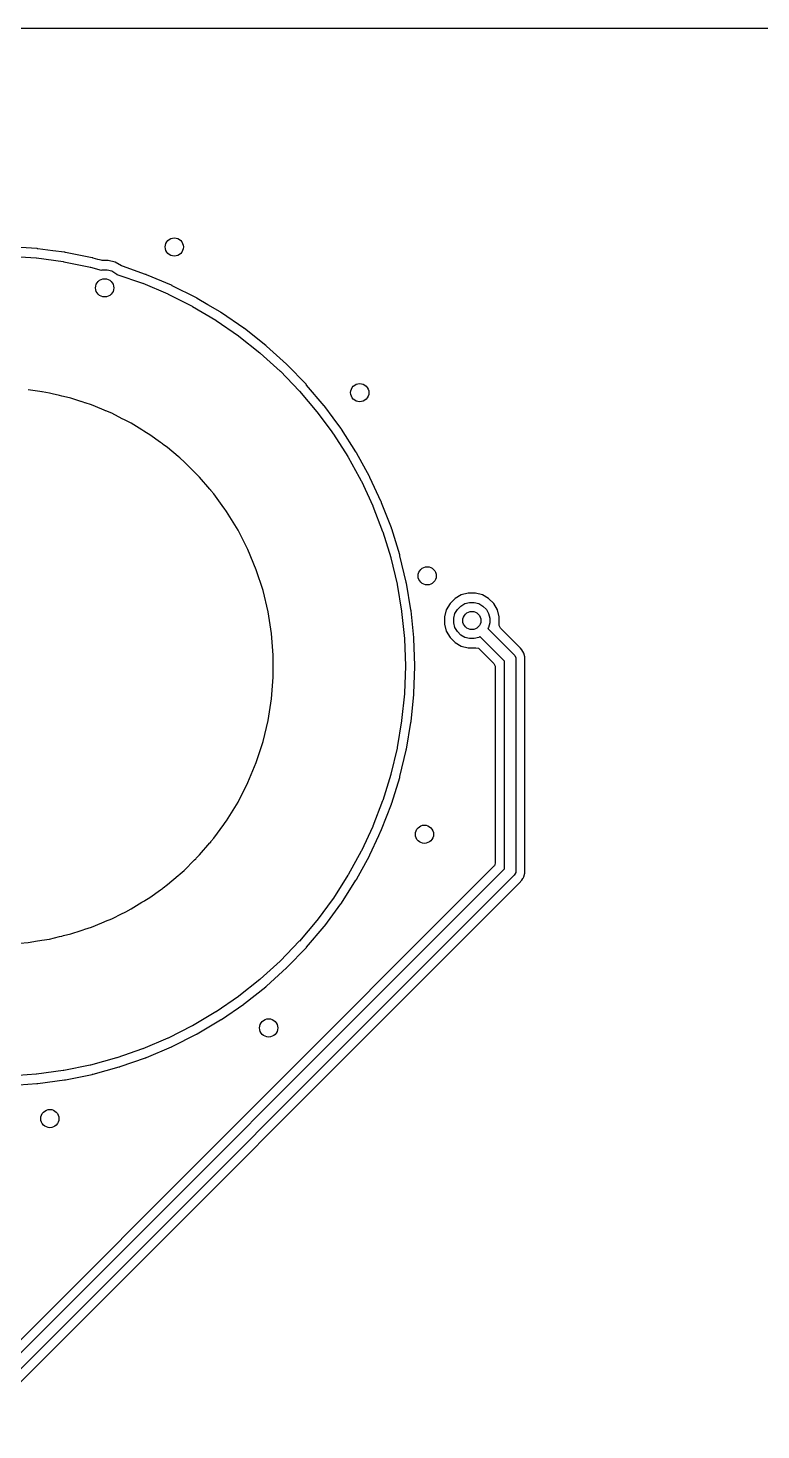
# Model space of a CAD drawing. Extents: x 0.79 to 7.64, y -5.35 to -0.98.
# Drawn here: x 5.737 to 6.37, y -2.195 to -0.984 of the extents above; entities that cross this region are included whole.
import ezdxf

# ---------------------------------------------------------------- set-up
doc = ezdxf.new("R2010")
doc.units = 0
doc.header["$MEASUREMENT"] = 0
doc.layers.add('BLACK', color=7, linetype='CONTINUOUS')

msp = doc.modelspace()

# ---------------------------------------------------------------- linework, layer by layer
at = {"layer": 'BLACK', "linetype": 'CONTINUOUS'}
for p, q in [((4.8898, -0.9843), (7.4408, -0.9843)), ((5.7445, -1.1748), (5.7212, -1.1732)), ((5.7207, -1.1813), (5.744, -1.1829)), ((5.744, -1.1829), (5.7443, -1.1829)), ((5.7443, -1.1829), (5.7674, -1.186)), ((5.7448, -1.1748), (5.7445, -1.1748)), ((5.7451, -1.1749), (5.7448, -1.1748)), ((5.7453, -1.1749), (5.7451, -1.1749)), ((5.7454, -1.1749), (5.7453, -1.1749)), ((5.7584, -1.1766), (5.7454, -1.1749)), ((5.7685, -1.178), (5.7584, -1.1766)), ((5.7674, -1.186), (5.7678, -1.1861)), ((5.7678, -1.1861), (5.7896, -1.1905)), ((5.7688, -1.178), (5.7685, -1.178)), ((5.7691, -1.1781), (5.7688, -1.178)), ((5.7688, -1.178), (5.7688, -1.178)), ((5.7688, -1.178), (5.7688, -1.178)), ((5.7694, -1.1781), (5.7691, -1.1781)), ((5.7923, -1.1828), (5.7694, -1.1781)), ((5.7694, -1.1781), (5.7694, -1.1781)), ((5.7694, -1.1781), (5.7694, -1.1781)), ((5.7925, -1.1829), (5.7923, -1.1828)), ((5.7928, -1.1829), (5.7925, -1.1829)), ((5.7925, -1.1829), (5.7925, -1.1829)), ((5.7925, -1.1829), (5.7925, -1.1829)), ((5.7931, -1.183), (5.7928, -1.1829)), ((5.7928, -1.1829), (5.7928, -1.1829)), ((5.7973, -1.1841), (5.7931, -1.183)), ((5.8, -1.1849), (5.7973, -1.1841)), ((5.801, -1.185), (5.8, -1.1849)), ((5.8063, -1.185), (5.801, -1.185)), ((5.8123, -1.1866), (5.8063, -1.185)), ((5.8063, -1.185), (5.8063, -1.185)), ((5.8177, -1.1897), (5.8123, -1.1866)), ((5.7896, -1.1905), (5.7906, -1.1907)), ((5.7906, -1.1907), (5.791, -1.1908)), ((5.791, -1.1908), (5.8001, -1.1933)), ((5.8001, -1.1933), (5.8011, -1.193)), ((5.8011, -1.193), (5.8052, -1.193)), ((5.8052, -1.193), (5.8092, -1.1941)), ((5.8092, -1.1941), (5.8127, -1.1962)), ((5.8127, -1.1962), (5.8136, -1.197)), ((5.8136, -1.197), (5.8138, -1.1971)), ((5.8138, -1.1971), (5.8359, -1.2047)), ((5.8178, -1.1898), (5.8177, -1.1897)), ((5.8177, -1.1897), (5.8177, -1.1897)), ((5.8185, -1.1901), (5.8178, -1.1898)), ((5.8385, -1.1971), (5.8185, -1.1901)), ((5.8388, -1.1972), (5.8385, -1.1971)), ((5.8391, -1.1973), (5.8388, -1.1972)), ((5.8393, -1.1974), (5.8391, -1.1973)), ((5.8608, -1.2065), (5.8393, -1.1974)), ((5.8359, -1.2047), (5.8362, -1.2048)), ((5.8362, -1.2048), (5.8577, -1.214)), ((5.8611, -1.2066), (5.8608, -1.2065)), ((5.8614, -1.2068), (5.8611, -1.2066)), ((5.8616, -1.2069), (5.8614, -1.2068)), ((5.8824, -1.2174), (5.8616, -1.2069)), ((5.8577, -1.214), (5.858, -1.2141)), ((5.858, -1.2141), (5.8788, -1.2246)), ((5.8827, -1.2175), (5.8824, -1.2174)), ((5.883, -1.2177), (5.8827, -1.2175)), ((5.8832, -1.2178), (5.883, -1.2177)), ((5.8924, -1.2233), (5.8832, -1.2178)), ((5.8788, -1.2246), (5.8791, -1.2248)), ((5.8791, -1.2248), (5.8992, -1.2367)), ((5.9029, -1.2295), (5.8924, -1.2233)), ((5.9033, -1.2297), (5.9029, -1.2295)), ((5.9035, -1.2299), (5.9033, -1.2297)), ((5.9038, -1.23), (5.9035, -1.2299)), ((5.904, -1.2302), (5.9038, -1.23)), ((5.9038, -1.23), (5.9038, -1.23)), ((5.9233, -1.2434), (5.904, -1.2302)), ((5.8992, -1.2367), (5.8995, -1.2369)), ((5.8995, -1.2369), (5.9187, -1.2501)), ((5.9235, -1.2435), (5.9233, -1.2434)), ((5.9235, -1.2436), (5.9235, -1.2435)), ((5.9238, -1.2438), (5.9235, -1.2436)), ((5.924, -1.2439), (5.9238, -1.2438)), ((5.9238, -1.2438), (5.9238, -1.2438)), ((5.9423, -1.2584), (5.924, -1.2439)), ((5.924, -1.2439), (5.924, -1.2439)), ((5.9187, -1.2501), (5.919, -1.2503)), ((5.919, -1.2503), (5.9373, -1.2647)), ((5.9425, -1.2586), (5.9423, -1.2584)), ((5.9423, -1.2584), (5.9423, -1.2584)), ((5.9428, -1.2588), (5.9425, -1.2586)), ((5.943, -1.259), (5.9428, -1.2588)), ((5.9428, -1.2588), (5.9428, -1.2588)), ((5.9603, -1.2746), (5.943, -1.259)), ((5.943, -1.259), (5.943, -1.259)), ((5.943, -1.259), (5.943, -1.259)), ((5.9373, -1.2647), (5.9375, -1.265)), ((5.9375, -1.265), (5.9549, -1.2806)), ((5.9549, -1.2806), (5.9551, -1.2808)), ((5.9551, -1.2808), (5.9713, -1.2976)), ((5.9605, -1.2748), (5.9603, -1.2746)), ((5.9603, -1.2746), (5.9603, -1.2746)), ((5.9603, -1.2746), (5.9603, -1.2746)), ((5.9607, -1.275), (5.9605, -1.2748)), ((5.9605, -1.2748), (5.9605, -1.2748)), ((5.9609, -1.2752), (5.9607, -1.275)), ((5.9772, -1.292), (5.9609, -1.2752)), ((5.9609, -1.2752), (5.9609, -1.2752)), ((5.9609, -1.2752), (5.9609, -1.2752)), ((5.9773, -1.2922), (5.9772, -1.292)), ((5.9772, -1.292), (5.9772, -1.292)), ((5.9776, -1.2925), (5.9773, -1.2922)), ((5.9777, -1.2927), (5.9776, -1.2925)), ((5.9776, -1.2925), (5.9776, -1.2925)), ((5.9928, -1.3105), (5.9777, -1.2927)), ((5.745, -1.298), (5.7369, -1.2967)), ((5.7369, -1.2967), (5.7369, -1.2967)), ((5.7451, -1.298), (5.745, -1.298)), ((5.745, -1.298), (5.745, -1.298)), ((5.7472, -1.2983), (5.7451, -1.298)), ((5.7489, -1.2986), (5.7472, -1.2983)), ((5.749, -1.2986), (5.7489, -1.2986)), ((5.7556, -1.2997), (5.749, -1.2986)), ((5.7578, -1.3002), (5.7556, -1.2997)), ((5.7556, -1.2997), (5.7556, -1.2997)), ((5.764, -1.3017), (5.7578, -1.3002)), ((5.7641, -1.3017), (5.764, -1.3017)), ((5.764, -1.3017), (5.764, -1.3017)), ((5.7662, -1.3022), (5.7641, -1.3017)), ((5.7677, -1.3026), (5.7662, -1.3022)), ((5.7739, -1.3041), (5.7677, -1.3026)), ((5.7826, -1.3069), (5.7739, -1.3041)), ((5.7739, -1.3041), (5.7739, -1.3041)), ((5.7739, -1.3041), (5.7739, -1.3041)), ((5.7827, -1.3069), (5.7826, -1.3069)), ((5.7826, -1.3069), (5.7826, -1.3069)), ((5.7847, -1.3075), (5.7827, -1.3069)), ((5.7861, -1.3081), (5.7847, -1.3075)), ((5.9713, -1.2976), (5.9716, -1.2979)), ((5.9716, -1.2979), (5.9866, -1.3157)), ((5.7862, -1.3081), (5.7861, -1.3081)), ((5.7919, -1.3099), (5.7862, -1.3081)), ((5.7862, -1.3081), (5.7862, -1.3081)), ((5.8007, -1.3136), (5.7919, -1.3099)), ((5.7919, -1.3099), (5.7919, -1.3099)), ((5.8008, -1.3136), (5.8007, -1.3136)), ((5.8007, -1.3136), (5.8007, -1.3136)), ((5.8028, -1.3144), (5.8008, -1.3136)), ((5.804, -1.315), (5.8028, -1.3144)), ((5.8041, -1.315), (5.804, -1.315)), ((5.8093, -1.3171), (5.8041, -1.315)), ((5.8041, -1.315), (5.8041, -1.315)), ((5.8184, -1.3218), (5.8093, -1.3171)), ((5.8093, -1.3171), (5.8093, -1.3171)), ((5.9866, -1.3157), (5.9868, -1.316)), ((5.9868, -1.316), (5.9994, -1.333)), ((5.9929, -1.3106), (5.9928, -1.3105)), ((5.993, -1.3107), (5.9929, -1.3106)), ((5.9932, -1.311), (5.993, -1.3107)), ((5.9934, -1.3112), (5.9932, -1.311)), ((6.0007, -1.3211), (5.9934, -1.3112)), ((5.8203, -1.3227), (5.8184, -1.3218)), ((5.8213, -1.3233), (5.8203, -1.3227)), ((5.8214, -1.3233), (5.8213, -1.3233)), ((5.8261, -1.3257), (5.8214, -1.3233)), ((5.8352, -1.3313), (5.8261, -1.3257)), ((5.8261, -1.3257), (5.8261, -1.3257)), ((5.8261, -1.3257), (5.8261, -1.3257)), ((5.8261, -1.3257), (5.8261, -1.3257)), ((5.8353, -1.3313), (5.8352, -1.3313)), ((5.8371, -1.3324), (5.8353, -1.3313)), ((6.0072, -1.33), (6.0007, -1.3211)), ((6.0074, -1.3302), (6.0072, -1.33)), ((6.0075, -1.3304), (6.0074, -1.3302)), ((6.0075, -1.3305), (6.0075, -1.3304)), ((6.0076, -1.3305), (6.0075, -1.3305)), ((6.0077, -1.3307), (6.0076, -1.3305)), ((6.0203, -1.3504), (6.0077, -1.3307)), ((5.8379, -1.3329), (5.8371, -1.3324)), ((5.838, -1.333), (5.8379, -1.3329)), ((5.8422, -1.3356), (5.838, -1.333)), ((5.8514, -1.3422), (5.8422, -1.3356)), ((5.8422, -1.3356), (5.8422, -1.3356)), ((5.8422, -1.3356), (5.8422, -1.3356)), ((5.8514, -1.3423), (5.8514, -1.3422)), ((5.8514, -1.3422), (5.8514, -1.3422)), ((5.853, -1.3434), (5.8514, -1.3423)), ((5.8536, -1.3439), (5.853, -1.3434)), ((5.8537, -1.344), (5.8536, -1.3439)), ((5.8575, -1.3467), (5.8537, -1.344)), ((5.9994, -1.333), (6.0007, -1.3348)), ((6.0007, -1.3348), (6.0009, -1.335)), ((6.0009, -1.335), (6.0133, -1.3545)), ((5.8666, -1.3545), (5.8575, -1.3467)), ((5.8575, -1.3467), (5.8575, -1.3467)), ((5.8575, -1.3467), (5.8575, -1.3467)), ((5.868, -1.3556), (5.8666, -1.3545)), ((5.8666, -1.3545), (5.8666, -1.3545)), ((5.8666, -1.3545), (5.8666, -1.3545)), ((5.8685, -1.3561), (5.868, -1.3556)), ((5.8686, -1.3561), (5.8685, -1.3561)), ((5.8716, -1.3587), (5.8686, -1.3561)), ((6.0133, -1.3545), (6.0134, -1.3547)), ((6.0134, -1.3547), (6.0136, -1.355)), ((6.0136, -1.355), (6.0231, -1.3723)), ((6.0204, -1.3506), (6.0203, -1.3504)), ((6.0203, -1.3504), (6.0203, -1.3504)), ((6.0206, -1.3509), (6.0204, -1.3506)), ((6.0207, -1.3511), (6.0206, -1.3509)), ((6.0319, -1.3716), (6.0207, -1.3511)), ((5.8718, -1.3589), (5.8716, -1.3587)), ((5.8809, -1.368), (5.8718, -1.3589)), ((5.8718, -1.3589), (5.8718, -1.3589)), ((5.8819, -1.369), (5.8809, -1.368)), ((5.8823, -1.3694), (5.8819, -1.369)), ((5.8852, -1.3723), (5.8823, -1.3694)), ((5.8941, -1.3827), (5.8852, -1.3723)), ((6.0231, -1.3723), (6.0248, -1.3755)), ((6.0248, -1.3755), (6.025, -1.3758)), ((6.025, -1.3758), (6.0348, -1.397)), ((6.032, -1.3718), (6.0319, -1.3716)), ((6.0321, -1.3718), (6.032, -1.3718)), ((6.0322, -1.3721), (6.0321, -1.3718)), ((6.0323, -1.3724), (6.0322, -1.3721)), ((6.0421, -1.3936), (6.0323, -1.3724)), ((5.8948, -1.3835), (5.8941, -1.3827)), ((5.8949, -1.3837), (5.8948, -1.3835)), ((5.895, -1.3838), (5.8949, -1.3837)), ((5.8974, -1.3866), (5.895, -1.3838)), ((5.9061, -1.3986), (5.8974, -1.3866)), ((5.9064, -1.399), (5.9061, -1.3986)), ((5.9065, -1.3991), (5.9064, -1.399)), ((5.9085, -1.4019), (5.9065, -1.3991)), ((5.9184, -1.418), (5.9085, -1.4019)), ((5.9085, -1.4019), (5.9085, -1.4019)), ((5.9085, -1.4019), (5.9085, -1.4019)), ((6.0348, -1.397), (6.0349, -1.3973)), ((6.0349, -1.3973), (6.0433, -1.4191)), ((6.0423, -1.3938), (6.0421, -1.3936)), ((6.0421, -1.3936), (6.0421, -1.3936)), ((6.0424, -1.3941), (6.0423, -1.3938)), ((6.0425, -1.3944), (6.0424, -1.3941)), ((6.0509, -1.4161), (6.0425, -1.3944)), ((6.0509, -1.4163), (6.0509, -1.4161)), ((6.051, -1.4164), (6.0509, -1.4163)), ((6.0511, -1.4167), (6.051, -1.4164)), ((6.0512, -1.417), (6.0511, -1.4167)), ((6.0511, -1.4167), (6.0511, -1.4167)), ((6.0511, -1.4167), (6.0511, -1.4167)), ((5.9269, -1.4348), (5.9184, -1.418)), ((5.9184, -1.418), (5.9184, -1.418)), ((5.9184, -1.418), (5.9184, -1.418)), ((5.9184, -1.418), (5.9184, -1.418)), ((6.0433, -1.4191), (6.0434, -1.4194)), ((6.0434, -1.4194), (6.0504, -1.4417)), ((6.0581, -1.4393), (6.0512, -1.417)), ((5.9342, -1.4522), (5.9269, -1.4348)), ((6.0582, -1.4395), (6.0581, -1.4393)), ((6.0582, -1.4398), (6.0582, -1.4395)), ((6.0583, -1.4401), (6.0582, -1.4398)), ((6.0637, -1.4628), (6.0583, -1.4401)), ((6.0583, -1.4401), (6.0583, -1.4401)), ((6.0583, -1.4401), (6.0583, -1.4401)), ((5.94, -1.4702), (5.9342, -1.4522)), ((6.0504, -1.4417), (6.0504, -1.442)), ((6.0504, -1.442), (6.0559, -1.4647)), ((6.0559, -1.4647), (6.0559, -1.465)), ((6.0559, -1.465), (6.0598, -1.488)), ((6.0638, -1.4631), (6.0637, -1.4628)), ((6.0638, -1.4634), (6.0638, -1.4631)), ((6.0639, -1.4637), (6.0638, -1.4634)), ((6.0678, -1.4867), (6.0639, -1.4637)), ((5.9444, -1.4885), (5.94, -1.4702)), ((6.106, -1.4771), (6.1016, -1.4815)), ((6.1113, -1.474), (6.106, -1.4771)), ((6.1174, -1.4724), (6.1113, -1.474)), ((6.1236, -1.4724), (6.1174, -1.4724)), ((6.1296, -1.474), (6.1236, -1.4724)), ((6.135, -1.4771), (6.1296, -1.474)), ((6.1394, -1.4815), (6.135, -1.4771)), ((5.9474, -1.5072), (5.9444, -1.4885)), ((6.0598, -1.488), (6.0598, -1.4884)), ((6.0598, -1.4884), (6.0622, -1.5116)), ((6.0678, -1.487), (6.0678, -1.4867)), ((6.0679, -1.4873), (6.0678, -1.487)), ((6.0679, -1.4876), (6.0679, -1.4873)), ((6.0702, -1.5108), (6.0679, -1.4876)), ((6.0984, -1.4869), (6.0968, -1.493)), ((6.1016, -1.4815), (6.0984, -1.4869)), ((6.1059, -1.49), (6.108, -1.4865)), ((6.108, -1.4865), (6.1109, -1.4836)), ((6.1109, -1.4836), (6.1144, -1.4815)), ((6.1144, -1.4815), (6.1184, -1.4804)), ((6.1184, -1.4804), (6.1225, -1.4804)), ((6.1225, -1.4804), (6.1265, -1.4815)), ((6.1265, -1.4815), (6.1301, -1.4836)), ((6.1301, -1.4836), (6.133, -1.4865)), ((6.133, -1.4865), (6.135, -1.49)), ((6.1425, -1.4869), (6.1394, -1.4815)), ((6.1441, -1.493), (6.1425, -1.4869)), ((6.0968, -1.493), (6.0968, -1.4992)), ((6.0968, -1.4992), (6.0984, -1.5052)), ((6.1049, -1.494), (6.1059, -1.49)), ((6.1049, -1.4981), (6.1049, -1.494)), ((6.1059, -1.5021), (6.1049, -1.4981)), ((6.135, -1.49), (6.1361, -1.494)), ((6.1361, -1.4981), (6.135, -1.5021)), ((6.1361, -1.494), (6.1361, -1.4981)), ((6.1441, -1.4992), (6.1441, -1.493)), ((6.1441, -1.493), (6.1441, -1.493)), ((6.1441, -1.4994), (6.1441, -1.4992)), ((6.1441, -1.5005), (6.1441, -1.4994)), ((6.1452, -1.5027), (6.1441, -1.5005)), ((5.9488, -1.526), (5.9474, -1.5072)), ((6.0622, -1.5116), (6.0622, -1.5119)), ((6.0622, -1.5119), (6.063, -1.5353)), ((6.0703, -1.5111), (6.0702, -1.5108)), ((6.0703, -1.5114), (6.0703, -1.5111)), ((6.0703, -1.5117), (6.0703, -1.5114)), ((6.0711, -1.535), (6.0703, -1.5117)), ((6.0984, -1.5052), (6.1016, -1.5106)), ((6.1016, -1.5106), (6.106, -1.515)), ((6.108, -1.5056), (6.1059, -1.5021)), ((6.1109, -1.5086), (6.108, -1.5056)), ((6.1144, -1.5106), (6.1109, -1.5086)), ((6.1184, -1.5117), (6.1144, -1.5106)), ((6.1225, -1.5117), (6.1184, -1.5117)), ((6.1265, -1.5106), (6.1225, -1.5117)), ((6.1275, -1.51), (6.1265, -1.5106)), ((6.1486, -1.5312), (6.1275, -1.51)), ((6.135, -1.5021), (6.1344, -1.5031)), ((6.1344, -1.5031), (6.157, -1.5257)), ((6.1614, -1.5189), (6.1452, -1.5027)), ((6.106, -1.515), (6.1113, -1.5181)), ((6.1113, -1.5181), (6.1174, -1.5197)), ((6.1174, -1.5197), (6.1174, -1.5197)), ((6.1174, -1.5197), (6.1236, -1.5197)), ((6.1236, -1.5197), (6.1236, -1.5197)), ((6.1236, -1.5197), (6.1236, -1.5197)), ((6.1236, -1.5197), (6.1238, -1.5197)), ((6.1238, -1.5197), (6.1262, -1.5201)), ((6.1262, -1.5201), (6.1271, -1.5208)), ((6.1271, -1.5208), (6.1396, -1.5333)), ((6.157, -1.5257), (6.1576, -1.5264)), ((6.1626, -1.5201), (6.1614, -1.5189)), ((6.1614, -1.5189), (6.1614, -1.5189)), ((6.1638, -1.5213), (6.1626, -1.5201)), ((6.1655, -1.5242), (6.1638, -1.5213)), ((6.1664, -1.5274), (6.1655, -1.5242)), ((5.9488, -1.5449), (5.9488, -1.526)), ((6.063, -1.5356), (6.0622, -1.5589)), ((6.063, -1.5353), (6.063, -1.5356)), ((6.0703, -1.5592), (6.0711, -1.5359)), ((6.0711, -1.5353), (6.0711, -1.535)), ((6.0711, -1.5356), (6.0711, -1.5353)), ((6.0711, -1.5359), (6.0711, -1.5356)), ((6.1396, -1.5333), (6.1407, -1.5354)), ((6.1407, -1.5354), (6.1407, -1.5361)), ((6.1407, -1.5361), (6.1407, -1.7057)), ((6.1486, -1.7106), (6.1486, -1.5312)), ((6.1576, -1.5264), (6.1576, -1.5264)), ((6.1576, -1.5264), (6.1584, -1.5282)), ((6.1584, -1.5282), (6.1585, -1.5291)), ((6.1585, -1.5291), (6.1585, -1.7126)), ((6.1664, -1.7107), (6.1664, -1.5274)), ((6.1664, -1.5274), (6.1664, -1.5274)), ((5.9474, -1.5637), (5.9488, -1.5449)), ((6.0622, -1.5593), (6.0598, -1.5825)), ((6.0622, -1.5589), (6.0622, -1.5593)), ((6.0679, -1.5833), (6.0702, -1.5601)), ((6.0702, -1.5601), (6.0703, -1.5598)), ((6.0703, -1.5595), (6.0703, -1.5592)), ((6.0703, -1.5598), (6.0703, -1.5595)), ((5.9444, -1.5823), (5.9474, -1.5637)), ((5.94, -1.6007), (5.9444, -1.5823)), ((6.0598, -1.5828), (6.0559, -1.6058)), ((6.0598, -1.5825), (6.0598, -1.5828)), ((6.0639, -1.6072), (6.0678, -1.5842)), ((6.0678, -1.5839), (6.0679, -1.5836)), ((6.0678, -1.5842), (6.0678, -1.5839)), ((6.0679, -1.5836), (6.0679, -1.5833)), ((5.9342, -1.6186), (5.94, -1.6007)), ((6.0559, -1.6062), (6.0504, -1.6289)), ((6.0559, -1.6058), (6.0559, -1.6062)), ((6.0583, -1.6308), (6.0637, -1.608)), ((6.0637, -1.608), (6.0638, -1.6078)), ((6.0638, -1.6075), (6.0639, -1.6072)), ((6.0638, -1.6078), (6.0638, -1.6075)), ((5.9269, -1.6361), (5.9342, -1.6186)), ((6.0504, -1.6292), (6.0434, -1.6515)), ((6.0504, -1.6289), (6.0504, -1.6292)), ((6.0512, -1.6539), (6.0581, -1.6316)), ((6.0581, -1.6316), (6.0582, -1.6313)), ((6.0582, -1.631), (6.0583, -1.6308)), ((6.0582, -1.6313), (6.0582, -1.631)), ((5.9184, -1.6529), (5.9269, -1.6361)), ((5.9085, -1.669), (5.9184, -1.6529)), ((6.0433, -1.6518), (6.0349, -1.6736)), ((6.0425, -1.6765), (6.0509, -1.6547)), ((6.0434, -1.6515), (6.0433, -1.6518)), ((6.0509, -1.6546), (6.051, -1.6545)), ((6.0509, -1.6547), (6.0509, -1.6546)), ((6.0509, -1.6547), (6.0509, -1.6547)), ((6.0509, -1.6547), (6.0509, -1.6547)), ((6.051, -1.6545), (6.0511, -1.6542)), ((6.0511, -1.6542), (6.0512, -1.6539)), ((5.9065, -1.6718), (5.9085, -1.669)), ((5.8974, -1.6842), (5.9061, -1.6723)), ((5.9061, -1.6723), (5.9064, -1.6719)), ((5.9064, -1.6719), (5.9065, -1.6718)), ((6.0348, -1.6739), (6.025, -1.6951)), ((6.0323, -1.6985), (6.04, -1.6819)), ((6.0349, -1.6736), (6.0348, -1.6739)), ((6.04, -1.6819), (6.0421, -1.6773)), ((6.0421, -1.6773), (6.0423, -1.6771)), ((6.0421, -1.6773), (6.0421, -1.6773)), ((6.0423, -1.6771), (6.0424, -1.6768)), ((6.0424, -1.6768), (6.0425, -1.6765)), ((5.8852, -1.6986), (5.8941, -1.6882)), ((5.8941, -1.6882), (5.8948, -1.6874)), ((5.8948, -1.6874), (5.8949, -1.6871)), ((5.8949, -1.6871), (5.8974, -1.6842)), ((6.0248, -1.6954), (6.0136, -1.7159)), ((6.025, -1.6951), (6.0248, -1.6954)), ((5.8718, -1.7119), (5.8809, -1.7029)), ((5.8809, -1.7029), (5.8819, -1.7019)), ((5.8819, -1.7019), (5.8823, -1.7015)), ((5.8823, -1.7015), (5.8852, -1.6986)), ((6.0207, -1.7198), (6.0319, -1.6993)), ((6.0319, -1.6993), (6.0321, -1.699)), ((6.0321, -1.699), (6.0322, -1.6987)), ((6.0322, -1.6987), (6.0323, -1.6985)), ((6.1407, -1.7057), (6.14, -1.708)), ((6.1396, -1.7084), (5.6769, -2.1711)), ((5.6791, -2.1801), (6.1486, -1.7106)), ((6.157, -1.7161), (5.6846, -2.1885)), ((5.8575, -1.7242), (5.8666, -1.7164)), ((5.8666, -1.7164), (5.868, -1.7153)), ((5.868, -1.7153), (5.8685, -1.7148)), ((5.8685, -1.7148), (5.8718, -1.7119)), ((6.0134, -1.7161), (6.0009, -1.7358)), ((6.0136, -1.7159), (6.0134, -1.7161)), ((6.14, -1.708), (6.1396, -1.7084)), ((6.1576, -1.7153), (6.157, -1.7161)), ((6.1584, -1.7136), (6.1576, -1.7153)), ((6.1585, -1.7126), (6.1584, -1.7136)), ((6.1584, -1.7136), (6.1584, -1.7136)), ((6.1638, -1.7205), (6.1646, -1.719)), ((6.1646, -1.719), (6.1648, -1.7187)), ((6.1648, -1.7187), (6.1652, -1.7181)), ((6.1648, -1.7187), (6.1648, -1.7187)), ((6.1652, -1.7181), (6.1655, -1.7175)), ((6.1655, -1.7175), (6.1664, -1.7143)), ((6.1664, -1.7109), (6.1664, -1.7107)), ((6.1664, -1.7107), (6.1664, -1.7107)), ((6.1664, -1.7143), (6.1664, -1.7109)), ((5.689, -2.1953), (6.1614, -1.7229)), ((5.8422, -1.7353), (5.8514, -1.7286)), ((5.8514, -1.7286), (5.853, -1.7275)), ((5.853, -1.7275), (5.8536, -1.727)), ((5.8536, -1.727), (5.8575, -1.7242)), ((6.0077, -1.7402), (6.0203, -1.7205)), ((6.0203, -1.7205), (6.0204, -1.7203)), ((6.0204, -1.7203), (6.0206, -1.72)), ((6.0206, -1.72), (6.0207, -1.7198)), ((6.1614, -1.7229), (6.1638, -1.7205)), ((6.1614, -1.7229), (6.1614, -1.7229)), ((5.8261, -1.7451), (5.8353, -1.7395)), ((5.8353, -1.7395), (5.8371, -1.7385)), ((5.8371, -1.7385), (5.8379, -1.7379)), ((5.8379, -1.7379), (5.8422, -1.7353)), ((6.0007, -1.7361), (5.9868, -1.7549)), ((5.9934, -1.7597), (6.0072, -1.7409)), ((6.0009, -1.7358), (6.0007, -1.7361)), ((6.0072, -1.7409), (6.0074, -1.7407)), ((6.0074, -1.7407), (6.0075, -1.7404)), ((6.0075, -1.7404), (6.0077, -1.7402)), ((5.8028, -1.7565), (5.804, -1.7559)), ((5.804, -1.7559), (5.8093, -1.7537)), ((5.8093, -1.7537), (5.8184, -1.7491)), ((5.8184, -1.7491), (5.8203, -1.7482)), ((5.8203, -1.7482), (5.8213, -1.7476)), ((5.8213, -1.7476), (5.8261, -1.7451)), ((5.9866, -1.7552), (5.9716, -1.773)), ((5.9868, -1.7549), (5.9866, -1.7552)), ((5.7677, -1.7683), (5.7739, -1.7668)), ((5.7739, -1.7668), (5.7827, -1.7639)), ((5.7827, -1.7639), (5.7847, -1.7633)), ((5.7847, -1.7633), (5.7861, -1.7628)), ((5.7861, -1.7628), (5.7919, -1.7609)), ((5.7919, -1.7609), (5.8008, -1.7572)), ((5.8008, -1.7572), (5.8028, -1.7565)), ((5.9777, -1.7782), (5.9928, -1.7604)), ((5.9928, -1.7604), (5.993, -1.7602)), ((5.993, -1.7602), (5.9932, -1.7599)), ((5.9932, -1.7599), (5.9934, -1.7597)), ((5.7298, -1.7747), (5.7369, -1.7741)), ((5.7369, -1.7741), (5.7451, -1.7728)), ((5.7451, -1.7728), (5.7472, -1.7726)), ((5.7472, -1.7726), (5.7489, -1.7722)), ((5.7489, -1.7722), (5.7556, -1.7712)), ((5.7556, -1.7712), (5.7641, -1.7691)), ((5.7641, -1.7691), (5.7662, -1.7687)), ((5.7662, -1.7687), (5.7677, -1.7683)), ((5.9713, -1.7732), (5.9551, -1.79)), ((5.9609, -1.7956), (5.9772, -1.7789)), ((5.9716, -1.773), (5.9713, -1.7732)), ((5.9772, -1.7789), (5.9773, -1.7787)), ((5.9773, -1.7787), (5.9776, -1.7784)), ((5.9776, -1.7784), (5.9777, -1.7782)), ((5.9549, -1.7902), (5.9375, -1.8059)), ((5.9551, -1.79), (5.9549, -1.7902)), ((5.943, -1.8119), (5.9603, -1.7962)), ((5.9603, -1.7962), (5.9605, -1.7961)), ((5.9605, -1.7961), (5.9607, -1.7958)), ((5.9607, -1.7958), (5.9609, -1.7956)), ((5.9373, -1.8061), (5.919, -1.8206)), ((5.924, -1.8269), (5.9423, -1.8125)), ((5.9375, -1.8059), (5.9373, -1.8061)), ((5.9423, -1.8125), (5.9425, -1.8123)), ((5.9425, -1.8123), (5.9428, -1.8121)), ((5.9428, -1.8121), (5.943, -1.8119)), ((5.9187, -1.8208), (5.8995, -1.834)), ((5.904, -1.8407), (5.9233, -1.8275)), ((5.919, -1.8206), (5.9187, -1.8208)), ((5.9233, -1.8275), (5.9235, -1.8273)), ((5.9235, -1.8273), (5.9238, -1.8271)), ((5.9238, -1.8271), (5.924, -1.8269)), ((5.8992, -1.8342), (5.8791, -1.8461)), ((5.8995, -1.834), (5.8992, -1.8342)), ((5.9038, -1.8408), (5.904, -1.8407)), ((5.8788, -1.8462), (5.858, -1.8568)), ((5.8791, -1.8461), (5.8788, -1.8462)), ((5.8832, -1.853), (5.9033, -1.8411)), ((5.9033, -1.8411), (5.9035, -1.841)), ((5.9035, -1.841), (5.9038, -1.8408)), ((5.8577, -1.8569), (5.8362, -1.866)), ((5.8393, -1.8735), (5.8608, -1.8644)), ((5.858, -1.8568), (5.8577, -1.8569)), ((5.8608, -1.8644), (5.8611, -1.8642)), ((5.8611, -1.8642), (5.8614, -1.8641)), ((5.8614, -1.8641), (5.8616, -1.864)), ((5.8616, -1.864), (5.8824, -1.8535)), ((5.8616, -1.864), (5.8616, -1.864)), ((5.8824, -1.8535), (5.8825, -1.8534)), ((5.8825, -1.8534), (5.8827, -1.8533)), ((5.8827, -1.8533), (5.883, -1.8532)), ((5.883, -1.8532), (5.8832, -1.853)), ((5.8135, -1.8739), (5.791, -1.8801)), ((5.8138, -1.8738), (5.8135, -1.8739)), ((5.8359, -1.8661), (5.8138, -1.8738)), ((5.8164, -1.8814), (5.8385, -1.8738)), ((5.8362, -1.866), (5.8359, -1.8661)), ((5.8385, -1.8738), (5.8388, -1.8737)), ((5.8388, -1.8737), (5.8391, -1.8736)), ((5.8391, -1.8736), (5.8393, -1.8735)), ((5.744, -1.888), (5.7207, -1.8896)), ((5.7443, -1.888), (5.744, -1.888)), ((5.7674, -1.8848), (5.7443, -1.888)), ((5.7678, -1.8848), (5.7674, -1.8848)), ((5.7906, -1.8801), (5.7678, -1.8848)), ((5.7694, -1.8927), (5.7923, -1.8881)), ((5.791, -1.8801), (5.7906, -1.8801)), ((5.7923, -1.8881), (5.7925, -1.888)), ((5.7925, -1.888), (5.7928, -1.8879)), ((5.7928, -1.8879), (5.7931, -1.8879)), ((5.7931, -1.8879), (5.8156, -1.8817)), ((5.8156, -1.8817), (5.8159, -1.8816)), ((5.8159, -1.8816), (5.8162, -1.8815)), ((5.8162, -1.8815), (5.8164, -1.8814)), ((5.7212, -1.8976), (5.7445, -1.8961)), ((5.7445, -1.8961), (5.7448, -1.896)), ((5.7448, -1.896), (5.7451, -1.896)), ((5.7451, -1.896), (5.7454, -1.896)), ((5.7454, -1.896), (5.7685, -1.8929)), ((5.7685, -1.8929), (5.7688, -1.8928)), ((5.7688, -1.8928), (5.7691, -1.8928)), ((5.7691, -1.8928), (5.7694, -1.8927))]:
    msp.add_line(p, q, dxfattribs=at)
at = {"layer": 'BLACK'}
for centre in [(5.8633, -1.1734), (5.8031, -1.2087), (6.0236, -1.2992), (6.0819, -1.4575), (6.1205, -1.4961), (6.0795, -1.6807), (5.9449, -1.848), (5.7558, -1.9263)]:
    msp.add_circle(centre, 0.00787, dxfattribs=at)

doc.saveas('drawing.dxf')
